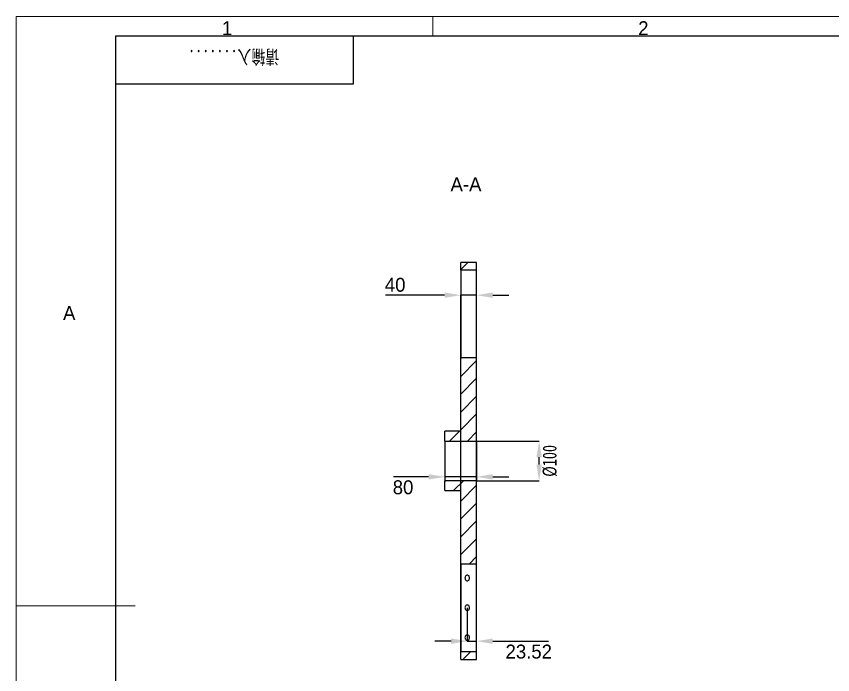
# Model space of a CAD drawing. Header units: millimetres. Extents: x 0 to 4200, y 0 to 2970.
# Drawn here: x 0 to 2058, y 1312 to 2970 of the extents above; entities that cross this region are included whole.
import ezdxf

# ---------------------------------------------------------------- set-up
doc = ezdxf.new("R2010")
doc.units = ezdxf.units.MM
doc.header["$LTSCALE"] = 10
doc.header["$PDSIZE"] = -1
doc.styles.add('SLDTEXTSTYLE0', font='')
doc.styles.add('SLDTEXTSTYLE2', font='')
doc.styles.get('SLDTEXTSTYLE0').set_extended_font_data('汉仪长仿宋体')
doc.styles.get('SLDTEXTSTYLE2').set_extended_font_data('长仿宋体')
doc.dimstyles.new('SLDDIMSTYLE2', dxfattribs={"dimtxt": 35, "dimasz": 40.8, "dimexe": 0, "dimexo": 0.0625, "dimgap": 8.75, "dimtad": 2, "dimrnd": 1e-09, "dimzin": 12, "dimdsep": 46, "dimtxsty": 'SLDTEXTSTYLE0', "dimsah": 1, "dimcen": 0.09, "dimadec": 0, "dimazin": 3, "dimtfac": 1, "dimtmove": 0, "dimatfit": 0, "dimfxl": 1, "dimfrac": 2, "dimtolj": 1, "dimtzin": 12, "dimarcsym": 0})

# ---------------------------------------------------------------- blocks, each defined once
blk = doc.blocks.new('_D_15')
at = {"color": 0, "linetype": 'Continuous', "lineweight": -2}
for p, q in [((1079.5, 2267.7), (930.8, 2267.7)), ((1120.3, 1370.5), (1120.3, 2267.7)), ((1160.3, 2267.7), (1120.3, 2267.7)), ((1160.3, 1370.5), (1160.3, 2267.7)), ((1201.1, 2267.7), (1241.9, 2267.7))]:
    blk.add_line(p, q, dxfattribs=at)
at = {"color": 0, "linetype": 'Continuous'}
for points in [[(1079.5, 2274.5), (1079.5, 2260.9), (1120.3, 2267.7)], [(1201.1, 2274.5), (1201.1, 2260.9), (1160.3, 2267.7)]]:
    blk.add_solid(points, dxfattribs=at)
at = {"layer": 'Defpoints', "color": 0, "linetype": 'Continuous'}
for p in [(1160.3, 2267.7), (1120.3, 1370.4), (1160.3, 1370.4)]:
    blk.add_point(p, dxfattribs=at)
at = {"color": 0, "linetype": 'Continuous', "lineweight": 18, "insert": (955, 2311.4), "char_height": 35, "attachment_point": 2, "style": 'SLDTEXTSTYLE0'}
blk.add_mtext('\\A1;40', dxfattribs=at)
blk = doc.blocks.new('_D_16')
at = {"color": 0, "linetype": 'Continuous', "lineweight": -2}
for p, q in [((1160.4, 1900.4), (1318, 1900.4)), ((1318, 1841.2), (1318, 1859.6)), ((1160.4, 1800.4), (1318, 1800.4))]:
    blk.add_line(p, q, dxfattribs=at)
at = {"color": 0, "linetype": 'Continuous'}
for points in [[(1311.2, 1859.6), (1324.8, 1859.6), (1318, 1900.4)], [(1311.2, 1841.2), (1324.8, 1841.2), (1318, 1800.4)]]:
    blk.add_solid(points, dxfattribs=at)
at = {"layer": 'Defpoints', "color": 0, "linetype": 'Continuous'}
for p in [(1160.3, 1900.4), (1318, 1900.4), (1160.3, 1800.4)]:
    blk.add_point(p, dxfattribs=at)
at = {"color": 0, "linetype": 'Continuous', "lineweight": 18, "insert": (1326.8, 1850.4), "char_height": 35, "attachment_point": 2, "rotation": 90, "style": 'SLDTEXTSTYLE2'}
blk.add_mtext('\\A1;%%C100', dxfattribs=at)
blk = doc.blocks.new('_D_17')
at = {"color": 0, "linetype": 'Continuous', "lineweight": -2}
for p, q in [((1080.3, 1900.4), (1080.3, 1810.1)), ((1160.3, 1900.4), (1160.3, 1810.1)), ((1039.5, 1810.1), (951.1, 1810.1)), ((1160.3, 1810.1), (1080.3, 1810.1)), ((1201.1, 1810.1), (1241.9, 1810.1))]:
    blk.add_line(p, q, dxfattribs=at)
at = {"color": 0, "linetype": 'Continuous'}
for points in [[(1039.5, 1816.9), (1039.5, 1803.3), (1080.3, 1810.1)], [(1201.1, 1816.9), (1201.1, 1803.3), (1160.3, 1810.1)]]:
    blk.add_solid(points, dxfattribs=at)
at = {"layer": 'Defpoints', "color": 0, "linetype": 'Continuous'}
for p in [(1080.3, 1900.4), (1160.3, 1900.4), (1160.3, 1810.1)]:
    blk.add_point(p, dxfattribs=at)
at = {"color": 0, "linetype": 'Continuous', "lineweight": 18, "insert": (974.9, 1801.4), "char_height": 35, "attachment_point": 2, "style": 'SLDTEXTSTYLE0'}
blk.add_mtext('\\A1;80', dxfattribs=at)
blk = doc.blocks.new('_D_18')
at = {"color": 0, "linetype": 'Continuous', "lineweight": -2}
for p, q in [((1136.8, 1480.3), (1136.8, 1396.3)), ((1096, 1396.3), (1055.2, 1396.3)), ((1136.8, 1396.3), (1160.3, 1396.3)), ((1160.3, 1350.5), (1160.3, 1396.3)), ((1201.1, 1396.3), (1341.7, 1396.3))]:
    blk.add_line(p, q, dxfattribs=at)
at = {"color": 0, "linetype": 'Continuous'}
for points in [[(1096, 1403.1), (1096, 1389.5), (1136.8, 1396.3)], [(1201.1, 1403.1), (1201.1, 1389.5), (1160.3, 1396.3)]]:
    blk.add_solid(points, dxfattribs=at)
at = {"layer": 'Defpoints', "color": 0, "linetype": 'Continuous'}
for p in [(1136.8, 1480.4), (1160.3, 1396.3), (1160.3, 1350.4)]:
    blk.add_point(p, dxfattribs=at)
at = {"color": 0, "linetype": 'Continuous', "lineweight": 18, "insert": (1291.8, 1387.6), "char_height": 35, "attachment_point": 2, "style": 'SLDTEXTSTYLE0'}
blk.add_mtext('\\A1;23.52', dxfattribs=at)

msp = doc.modelspace()

# ---------------------------------------------------------------- hatches: boundary and pattern name
at = {"linetype": 'Continuous', "lineweight": 18}
h = msp.add_hatch(dxfattribs=at)
h.set_pattern_fill('ANSI31', scale=10, style=0)
h.paths.add_polyline_path([(1160.32942, 2330.435783), (1160.32942, 2350.435783), (1120.32942, 2350.435783), (1120.32942, 2330.435783)], flags=0)
h = msp.add_hatch(dxfattribs=at)
h.set_pattern_fill('ANSI31', scale=10, style=0)
h.paths.add_polyline_path([(1120.32942, 2110.435783), (1120.32942, 1925.435783), (1080.32942, 1925.435783), (1080.32942, 1900.435783), (1160.32942, 1900.435783), (1160.32942, 2110.435783)], flags=0)
h = msp.add_hatch(dxfattribs=at)
h.set_pattern_fill('ANSI31', scale=10, style=0)
h.paths.add_polyline_path([(1080.32942, 1800.435783), (1080.32942, 1775.435783), (1120.32942, 1775.435783), (1120.32942, 1590.435783), (1160.32942, 1590.435783), (1160.32942, 1800.435783)], flags=0)
h = msp.add_hatch(dxfattribs=at)
h.set_pattern_fill('ANSI31', scale=10, style=0)
h.paths.add_polyline_path([(1120.32942, 1370.435783), (1120.32942, 1350.435783), (1160.32942, 1350.435783), (1160.32942, 1370.435783)], flags=0)

# ---------------------------------------------------------------- linework, layer by layer
at = {"color": 7, "linetype": 'Continuous', "lineweight": 18}
for p, q in [((4200, 2970), (0, 2970)), ((0, 2970), (0, 0)), ((1050, 2920), (1050, 2970)), ((0, 1485), (250, 1485)), ((250, 1485), (300, 1485))]:
    msp.add_line(p, q, dxfattribs=at)
at = {"color": 7, "linetype": 'Continuous', "lineweight": 25}
for p, q in [((4150, 2920), (250, 2920)), ((250, 2920), (250, 50)), ((850, 2800), (850, 2920)), ((250, 2800), (850, 2800))]:
    msp.add_line(p, q, dxfattribs=at)
for p, q in [((1160.32942, 2350.435783), (1120.32942, 2350.435783)), ((1120.32942, 2330.435783), (1120.32942, 2350.435783)), ((1160.32942, 2330.435783), (1160.32942, 2350.435783)), ((1160.32942, 2330.435783), (1120.32942, 2330.435783)), ((1120.32942, 2330.435783), (1120.32942, 2110.435783)), ((1160.32942, 2110.435783), (1160.32942, 2330.435783)), ((1120.32942, 1925.435783), (1120.32942, 2110.435783)), ((1120.32942, 2110.435783), (1160.32942, 2110.435783)), ((1160.32942, 1900.435783), (1160.32942, 2110.435783)), ((1080.32942, 1900.435783), (1080.32942, 1925.435783)), ((1120.32942, 1925.435783), (1080.32942, 1925.435783)), ((1080.32942, 1900.435783), (1080.32942, 1800.435783)), ((1080.32942, 1900.435783), (1160.32942, 1900.435783)), ((1160.32942, 1900.435783), (1160.32942, 1800.435783)), ((1160.32942, 1800.435783), (1080.32942, 1800.435783)), ((1080.32942, 1775.435783), (1080.32942, 1800.435783)), ((1160.32942, 1590.435783), (1160.32942, 1800.435783)), ((1080.32942, 1775.435783), (1120.32942, 1775.435783)), ((1120.32942, 1590.435783), (1120.32942, 1775.435783)), ((1160.32942, 1590.435783), (1120.32942, 1590.435783)), ((1120.32942, 1590.435783), (1120.32942, 1370.435783)), ((1160.32942, 1370.435783), (1160.32942, 1590.435783)), ((1120.32942, 1350.435783), (1120.32942, 1370.435783)), ((1120.32942, 1370.435783), (1160.32942, 1370.435783)), ((1160.32942, 1350.435783), (1160.32942, 1370.435783)), ((1120.32942, 1350.435783), (1160.32942, 1350.435783))]:
    msp.add_line(p, q)
at = {"flags": 128}
for points in [[(1142.578552, 1555.360185), (1142.433929, 1556.917832), (1142.007311, 1558.397371), (1141.320092, 1559.724614), (1140.40673, 1560.833005), (1139.313027, 1561.666967), (1138.093824, 1562.18468), (1136.810258, 1562.360185), (1135.526692, 1562.18468), (1134.30749, 1561.666967), (1133.213786, 1560.833005), (1132.300425, 1559.724614), (1131.613205, 1558.397371), (1131.186588, 1556.917832), (1131.041965, 1555.360185), (1131.186588, 1553.802538), (1131.613205, 1552.322999), (1132.300425, 1550.995756), (1133.213786, 1549.887365), (1134.30749, 1549.053403), (1135.526692, 1548.53569), (1136.810258, 1548.360185), (1138.093824, 1548.53569), (1139.313027, 1549.053403), (1140.40673, 1549.887365), (1141.320092, 1550.995756), (1142.007311, 1552.322999), (1142.433929, 1553.802538), (1142.578552, 1555.360185)], [(1142.578552, 1480.360185), (1142.433929, 1481.917832), (1142.007311, 1483.397371), (1141.320092, 1484.724614), (1140.40673, 1485.833005), (1139.313027, 1486.666967), (1138.093824, 1487.18468), (1136.810258, 1487.360185), (1135.526692, 1487.18468), (1134.30749, 1486.666967), (1133.213786, 1485.833005), (1132.300425, 1484.724614), (1131.613205, 1483.397371), (1131.186588, 1481.917832), (1131.041965, 1480.360185), (1131.186588, 1478.802538), (1131.613205, 1477.322999), (1132.300425, 1475.995756), (1133.213786, 1474.887365), (1134.30749, 1474.053403), (1135.526692, 1473.53569), (1136.810258, 1473.360185), (1138.093824, 1473.53569), (1139.313027, 1474.053403), (1140.40673, 1474.887365), (1141.320092, 1475.995756), (1142.007311, 1477.322999), (1142.433929, 1478.802538), (1142.578552, 1480.360185)], [(1142.578552, 1405.360185), (1142.433929, 1406.917832), (1142.007311, 1408.397371), (1141.320092, 1409.724614), (1140.40673, 1410.833005), (1139.313027, 1411.666967), (1138.093824, 1412.18468), (1136.810258, 1412.360185), (1135.526692, 1412.18468), (1134.30749, 1411.666967), (1133.213786, 1410.833005), (1132.300425, 1409.724614), (1131.613205, 1408.397371), (1131.186588, 1406.917832), (1131.041965, 1405.360185), (1131.186588, 1403.802538), (1131.613205, 1402.322999), (1132.300425, 1400.995756), (1133.213786, 1399.887365), (1134.30749, 1399.053403), (1135.526692, 1398.53569), (1136.810258, 1398.360185), (1138.093824, 1398.53569), (1139.313027, 1399.053403), (1140.40673, 1399.887365), (1141.320092, 1400.995756), (1142.007311, 1402.322999), (1142.433929, 1403.802538), (1142.578552, 1405.360185)]]:
    msp.add_lwpolyline(points, dxfattribs=at)

# ---------------------------------------------------------------- texts
at = {"color": 7, "linetype": 'Continuous', "lineweight": 18, "char_height": 35, "attachment_point": 2, "style": 'SLDTEXTSTYLE0'}
for s, insert in [('1', (531.179688, 2957.617372)), ('2', (1580.748264, 2957.617372)), ('A', (133.373264, 2240.117372))]:
    msp.add_mtext(s, dxfattribs=dict(at, insert=insert))
at = {"color": 7, "linetype": 'Continuous', "lineweight": 18, "true_color": 0xffffff, "insert": (547.860489, 2850.23292), "char_height": 35, "attachment_point": 2, "rotation": 180, "style": 'SLDTEXTSTYLE2'}
msp.add_mtext('请输入.......', dxfattribs=at)
at = {"color": 7, "linetype": 'Continuous', "lineweight": 18, "true_color": 0xffffff, "insert": (1133.600304, 2564.303156), "char_height": 35, "attachment_point": 2, "style": 'SLDTEXTSTYLE0'}
msp.add_mtext('A-A', dxfattribs=at)

# ---------------------------------------------------------------- dimensions: what is measured, and where the dimension line sits
at = {"color": 4, "linetype": 'Continuous', "lineweight": 18}
for base, p1, p2, picture, middle in [((1160.32942, 2267.651047), (1120.32942, 1370.435783), (1160.32942, 1370.435783), '_D_15', (955.000572, 2267.651047)), ((1160.32942, 1810.133666), (1080.32942, 1900.435783), (1160.32942, 1900.435783), '_D_17', (974.926972, 1810.133666)), ((1160.32942, 1396.321972), (1136.810258, 1480.360185), (1160.32942, 1350.435783), '_D_18', (1291.822776, 1396.321972))]:
    dim = msp.add_linear_dim(base=base, p1=p1, p2=p2, dimstyle='SLDDIMSTYLE2', dxfattribs=at)
    dim.commit()
    dim.dimension.update_dxf_attribs({"geometry": picture, "text_midpoint": middle, "dimtype": 160})
dim = msp.add_linear_dim(base=(1318.036746, 1900.435783), p1=(1160.32942, 1800.435783), p2=(1160.32942, 1900.435783), angle=90, text='%%C<>', dimstyle='SLDDIMSTYLE2', override={"dimtxsty": 'SLDTEXTSTYLE2'}, dxfattribs=at)
dim.commit()
dim.dimension.update_dxf_attribs({"geometry": '_D_16', "text_midpoint": (1318.036746, 1850.435783), "dimtype": 160})

doc.saveas('drawing.dxf')
